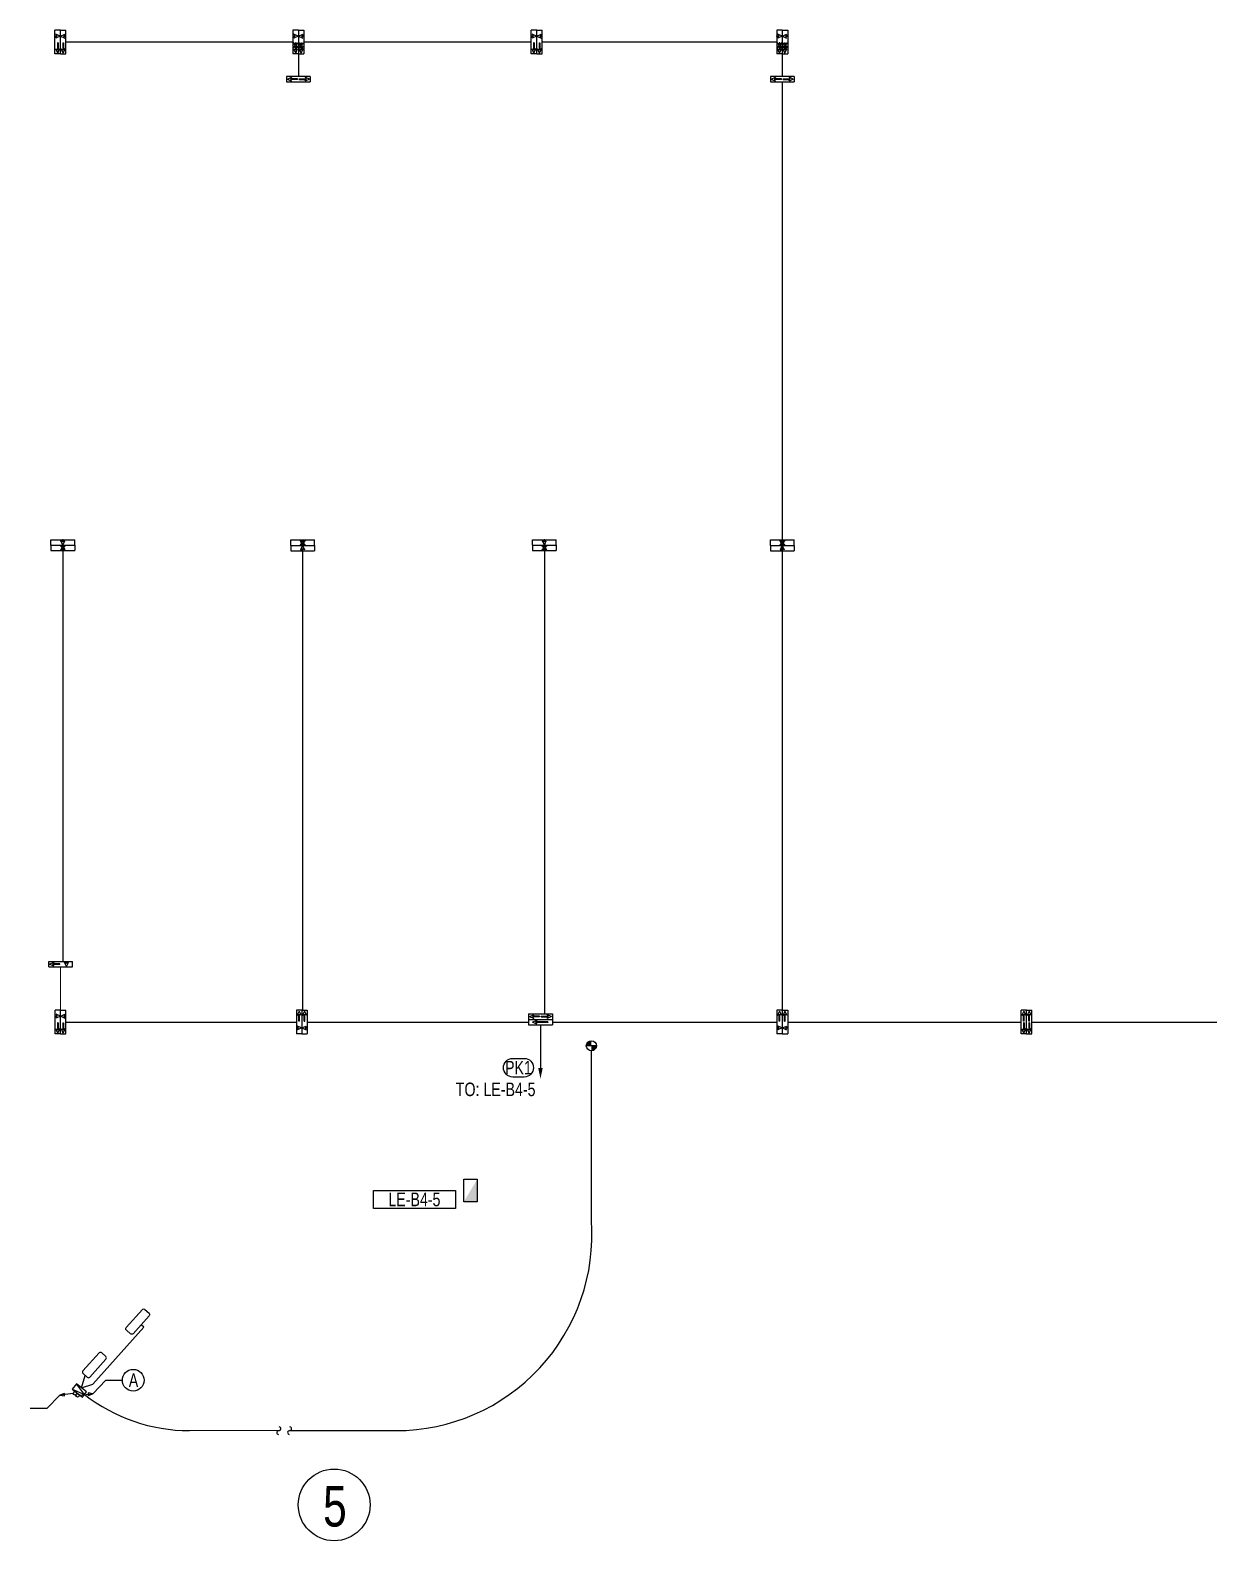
# Model space of a CAD drawing. Header units: millimetres. Extents: x 96173 to 417766, y 105242 to 242281.
# Drawn here: x 254309 to 332506, y 142039 to 242281 of the extents above; entities that cross this region are included whole.
import ezdxf
from ezdxf.enums import TextEntityAlignment as Align

# ---------------------------------------------------------------- set-up
doc = ezdxf.new("R2010")
doc.units = ezdxf.units.MM
doc.header["$LTSCALE"] = 300
doc.linetypes.add('CEN-1', pattern=[24, 20, -2, 0, -2])
for name, color, linetype in [('4', 4, 'Continuous'), ('e-con', 1, 'Continuous'), ('E-SYM', 2, 'Continuous'), ('E-TEXT', 6, 'Continuous'), ('e-text-box', 7, 'Continuous'), ('E-WIRE', 4, 'Continuous'), ('e-wire1s', 4, 'CEN-1'), ('parking-p', 7, 'Continuous')]:
    doc.layers.add(name, color=color, linetype=linetype)
doc.styles.add('돋움', font='')
doc.styles.get('돋움').set_extended_font_data('Dotum')

# ---------------------------------------------------------------- blocks, each defined once
blk = doc.blocks.new('100-94')
at = {"layer": 'e-con', "linetype": 'Continuous'}
blk.add_line((52, 54), (477, 479), dxfattribs=at)
at = {"layer": 'e-con'}
blk.add_lwpolyline([(477, 479), (292, 373), (365, 294)], close=True, dxfattribs=at)
at = {"layer": 'e-con', "linetype": 'Continuous'}
blk.add_circle((0, 0), 75, dxfattribs=at)
blk = doc.blocks.new('100-33')
at = {"layer": 'E-SYM'}
blk.add_lwpolyline([(-250, -150), (250, -150), (250, 150), (-250, 150)], close=True, dxfattribs=at)
blk.add_solid([(-250, -150), (250, -150), (250, 150), (250, -150)], dxfattribs=at)
blk = doc.blocks.new('A$C7EB97946')
at = {"layer": 'E-TEXT', "xscale": 3, "yscale": 3, "zscale": 3}
blk.add_blockref('100-33', (750, 450), dxfattribs=at)
blk = doc.blocks.new('ar')
at = {"layer": '4', "color": 4}
blk.add_lwpolyline([(0, 0, 150, 0, 0), (360, 0, 0, 0, 0)], format="xyseb", dxfattribs=at)

msp = doc.modelspace()

# ---------------------------------------------------------------- hatches: boundary and pattern name
at = {"layer": 'parking-p', "linetype": 'Continuous'}
h = msp.add_hatch(color=2, dxfattribs=at)
h.paths.add_polyline_path([(291877, 174890), (291541, 174890), (291541, 174554, 0.4142136)])
h.paths.add_polyline_path([(291541, 175226, 0.4142136), (291206, 174890), (291541, 174890)])

# ---------------------------------------------------------------- linework, layer by layer
at = {"color": 1}
msp.add_circle((274478, 144421), 2382, dxfattribs=at)
at = {"layer": 'E-SYM'}
for p, q in [((257910, 151752), (257379, 152459)), ((257101, 152108), (257910, 151752))]:
    msp.add_line(p, q, dxfattribs=at)
for points in [[(262204, 156977), (261131, 155783, -0.4142136), (260962, 155774), (260688, 156021, -0.4142136), (260679, 156190), (261752, 157383, -0.4142136), (261921, 157392), (262195, 157146, -0.4142136)], [(258882, 154502), (257808, 153308, 0.4142136), (257817, 153139), (258091, 152893, 0.4142136), (258260, 152902), (259334, 154095, 0.4142136), (259325, 154264), (259051, 154511, 0.4142136)]]:
    msp.add_lwpolyline(points, format="xyb", close=True, dxfattribs=at)
msp.add_lwpolyline([(257101, 152108), (257770, 151577), (258049, 151928), (257379, 152459)], close=True, dxfattribs=at)
at = {"layer": 'E-TEXT'}
msp.add_lwpolyline([(286326, 174051), (287084, 174051, -1), (287084, 172815), (286326, 172815, -1), (286326, 174051, -1)], format="xyb", dxfattribs=at)
at = {"layer": 'e-text-box'}
for p, q in [((258460, 151802), (259325, 152691)), ((259325, 152691), (260422, 152691)), ((256271, 151706), (255406, 150818)), ((255406, 150818), (254309, 150818))]:
    msp.add_line(p, q, dxfattribs=at)
msp.add_lwpolyline([(277076, 165294), (282525, 165294), (282525, 164091), (277076, 164091)], close=True, dxfattribs=at)
msp.add_circle((261142, 152691), 720, dxfattribs=at)
at = {"layer": 'E-WIRE'}
for p, q in [((271743, 241494), (256673, 241494)), ((271743, 241494), (256673, 241494)), ((287554, 241494), (272463, 241494)), ((287554, 241494), (272463, 241494)), ((303846, 241494), (288274, 241494)), ((303846, 241494), (288274, 241494)), ((304206, 238846), (304206, 177003)), ((304206, 238846), (304206, 177003)), ((256473, 207746), (256473, 180491)), ((272380, 207734), (272380, 177251)), ((288423, 207746), (288423, 177003)), ((256682, 176463), (271968, 176463)), ((256682, 176463), (271968, 176463)), ((272688, 176463), (287377, 176463)), ((272688, 176463), (287377, 176463)), ((288952, 176463), (303846, 176463)), ((288952, 176463), (303846, 176463)), ((304566, 176463), (320054, 176463)), ((304566, 176463), (320054, 176463)), ((320774, 176463), (335213, 176463)), ((320774, 176463), (335213, 176463)), ((288164, 176283), (288164, 173420)), ((291541, 163320), (291541, 174554)), ((261852, 156213), (261667, 156380)), ((258455, 152436), (261852, 156213)), ((257714, 152193), (257954, 153016)), ((257714, 152193), (258455, 152436)), ((271513, 149350), (278588, 149350))]:
    msp.add_line(p, q, dxfattribs=at)
at = {"layer": 'E-WIRE', "lineweight": 0}
for p, q in [((256322, 180131), (256322, 177251)), ((256322, 180131), (256322, 177251)), ((264869, 149350), (270800, 149350))]:
    msp.add_line(p, q, dxfattribs=at)
at = {"layer": 'E-WIRE', "ltscale": 0.5}
for points in [[(272103, 240706), (272103, 239206)], [(272103, 240706), (272103, 239206)], [(304206, 240706), (304206, 239206)], [(304206, 240706), (304206, 239206)]]:
    msp.add_lwpolyline(points, dxfattribs=at)
at = {"layer": 'E-WIRE'}
for centre, radius, start, end in [((278588, 162341), 12991, 270, 4.32131), ((264869, 160633), 11283, 231.91418, 270), ((270817, 149475), 126, 262.66382, 82.66382), ((271529, 149475), 126, 262.66382, 82.66382), ((270800, 149224), 126, 82.66382, 262.66382), ((271513, 149224), 126, 82.66382, 262.66382)]:
    msp.add_arc(centre, radius, start, end, dxfattribs=at)
at = {"layer": 'parking-p', "color": 2, "linetype": 'Continuous'}
for p, q in [((255953, 240706), (255953, 242281)), ((255953, 240706), (255953, 242281)), ((255953, 240706), (255953, 242281)), ((256313, 242281), (255953, 242281)), ((255953, 240706), (255953, 242281)), ((255953, 240706), (255953, 242281)), ((255953, 240706), (255953, 242281)), ((256313, 242281), (255953, 242281)), ((255962, 241865), (255962, 241910)), ((255962, 241910), (256097, 241910)), ((255962, 241865), (255962, 241910)), ((255962, 241910), (256097, 241910)), ((255962, 241865), (256097, 241865)), ((255962, 241865), (256097, 241865)), ((256301, 241888), (256019, 242016)), ((256019, 242016), (256097, 241910)), ((256301, 241888), (256019, 242016)), ((256019, 242016), (256097, 241910)), ((256301, 241888), (256019, 241759)), ((256301, 241888), (256019, 241759)), ((256019, 241759), (256097, 241865)), ((256019, 241759), (256097, 241865)), ((256313, 240706), (256313, 242281)), ((256313, 240706), (256313, 242281)), ((256313, 240706), (256313, 242281)), ((256313, 240706), (256313, 242281)), ((256313, 242281), (256673, 242281)), ((256313, 240706), (256313, 242281)), ((256313, 240706), (256313, 242281)), ((256313, 240706), (256313, 242281)), ((256313, 240706), (256313, 242281)), ((256313, 242281), (256673, 242281)), ((256324, 241888), (256606, 242016)), ((256324, 241888), (256606, 242016)), ((256324, 241888), (256606, 241759)), ((256324, 241888), (256606, 241759)), ((256606, 242016), (256528, 241910)), ((256606, 242016), (256528, 241910)), ((256663, 241910), (256528, 241910)), ((256663, 241910), (256528, 241910)), ((256606, 241759), (256528, 241865)), ((256663, 241865), (256528, 241865)), ((256606, 241759), (256528, 241865)), ((256663, 241865), (256528, 241865)), ((256663, 241865), (256663, 241910)), ((256663, 241865), (256663, 241910)), ((256673, 240706), (256673, 242281)), ((256673, 240706), (256673, 242281)), ((256673, 240706), (256673, 242281)), ((256673, 240706), (256673, 242281)), ((256673, 240706), (256673, 242281)), ((256673, 240706), (256673, 242281)), ((271743, 242281), (271743, 240706)), ((271743, 242281), (271743, 240706)), ((272103, 242281), (271743, 242281)), ((271743, 242281), (271743, 240706)), ((271743, 242281), (271743, 240706)), ((271743, 242281), (271743, 240706)), ((272103, 242281), (271743, 242281)), ((271743, 242281), (271743, 240706)), ((271753, 241865), (271753, 241910)), ((271753, 241910), (271888, 241910)), ((271753, 241865), (271753, 241910)), ((271753, 241910), (271888, 241910)), ((271753, 241865), (271888, 241865)), ((271753, 241865), (271888, 241865)), ((272091, 241888), (271810, 242016)), ((271810, 242016), (271888, 241910)), ((272091, 241888), (271810, 242016)), ((271810, 242016), (271888, 241910)), ((272091, 241888), (271810, 241759)), ((272091, 241888), (271810, 241759)), ((271810, 241759), (271888, 241865)), ((271810, 241759), (271888, 241865)), ((272103, 242281), (272103, 240706)), ((272103, 242281), (272103, 240706)), ((272103, 242281), (272103, 240706)), ((272103, 242281), (272463, 242281)), ((272103, 242281), (272103, 240706)), ((272103, 242281), (272103, 240706)), ((272103, 242281), (272103, 240706)), ((272103, 242281), (272103, 240706)), ((272103, 242281), (272463, 242281)), ((272103, 242281), (272103, 240706)), ((272115, 241888), (272396, 242016)), ((272115, 241888), (272396, 242016)), ((272115, 241888), (272396, 241759)), ((272115, 241888), (272396, 241759)), ((272396, 242016), (272318, 241910)), ((272396, 242016), (272318, 241910)), ((272453, 241910), (272318, 241910)), ((272453, 241910), (272318, 241910)), ((272396, 241759), (272318, 241865)), ((272453, 241865), (272318, 241865)), ((272396, 241759), (272318, 241865)), ((272453, 241865), (272318, 241865)), ((272453, 241865), (272453, 241910)), ((272453, 241865), (272453, 241910)), ((272463, 242281), (272463, 240706)), ((272463, 242281), (272463, 240706)), ((272463, 242281), (272463, 240706)), ((272463, 242281), (272463, 240706)), ((272463, 242281), (272463, 240706)), ((272463, 242281), (272463, 240706)), ((287554, 240706), (287554, 242281)), ((287554, 240706), (287554, 242281)), ((287554, 240706), (287554, 242281)), ((287914, 242281), (287554, 242281)), ((287554, 240706), (287554, 242281)), ((287554, 240706), (287554, 242281)), ((287554, 240706), (287554, 242281)), ((287914, 242281), (287554, 242281)), ((287564, 241865), (287564, 241910)), ((287564, 241910), (287699, 241910)), ((287564, 241865), (287564, 241910)), ((287564, 241910), (287699, 241910)), ((287564, 241865), (287699, 241865)), ((287564, 241865), (287699, 241865)), ((287903, 241888), (287621, 242016)), ((287621, 242016), (287699, 241910)), ((287903, 241888), (287621, 242016)), ((287621, 242016), (287699, 241910)), ((287903, 241888), (287621, 241759)), ((287903, 241888), (287621, 241759)), ((287621, 241759), (287699, 241865)), ((287621, 241759), (287699, 241865)), ((287914, 240706), (287914, 242281)), ((287914, 240706), (287914, 242281)), ((287914, 240706), (287914, 242281)), ((287914, 240706), (287914, 242281)), ((287914, 242281), (288274, 242281)), ((287914, 240706), (287914, 242281)), ((287914, 240706), (287914, 242281)), ((287914, 240706), (287914, 242281)), ((287914, 240706), (287914, 242281)), ((287914, 242281), (288274, 242281)), ((287926, 241888), (288208, 242016)), ((287926, 241888), (288208, 242016)), ((287926, 241888), (288208, 241759)), ((287926, 241888), (288208, 241759)), ((288208, 242016), (288130, 241910)), ((288208, 242016), (288130, 241910)), ((288265, 241910), (288130, 241910)), ((288265, 241910), (288130, 241910)), ((288208, 241759), (288130, 241865)), ((288265, 241865), (288130, 241865)), ((288208, 241759), (288130, 241865)), ((288265, 241865), (288130, 241865)), ((288265, 241865), (288265, 241910)), ((288265, 241865), (288265, 241910)), ((288274, 240706), (288274, 242281)), ((288274, 240706), (288274, 242281)), ((288274, 240706), (288274, 242281)), ((288274, 240706), (288274, 242281)), ((288274, 240706), (288274, 242281)), ((288274, 240706), (288274, 242281)), ((303846, 242281), (303846, 240706)), ((303846, 242281), (303846, 240706)), ((304206, 242281), (303846, 242281)), ((303846, 242281), (303846, 240706)), ((303846, 242281), (303846, 240706)), ((303846, 242281), (303846, 240706)), ((304206, 242281), (303846, 242281)), ((303846, 242281), (303846, 240706)), ((303856, 241865), (303856, 241910)), ((303856, 241910), (303991, 241910)), ((303856, 241865), (303856, 241910)), ((303856, 241910), (303991, 241910)), ((303856, 241865), (303991, 241865)), ((303856, 241865), (303991, 241865)), ((304194, 241888), (303913, 242016)), ((303913, 242016), (303991, 241910)), ((304194, 241888), (303913, 242016)), ((303913, 242016), (303991, 241910)), ((304194, 241888), (303913, 241759)), ((304194, 241888), (303913, 241759)), ((303913, 241759), (303991, 241865)), ((303913, 241759), (303991, 241865)), ((304206, 242281), (304206, 240706)), ((304206, 242281), (304206, 240706)), ((304206, 242281), (304206, 240706)), ((304206, 242281), (304566, 242281)), ((304206, 242281), (304206, 240706)), ((304206, 242281), (304206, 240706)), ((304206, 242281), (304206, 240706)), ((304206, 242281), (304206, 240706)), ((304206, 242281), (304566, 242281)), ((304206, 242281), (304206, 240706)), ((304218, 241888), (304499, 242016)), ((304218, 241888), (304499, 242016)), ((304218, 241888), (304499, 241759)), ((304218, 241888), (304499, 241759)), ((304499, 242016), (304421, 241910)), ((304499, 242016), (304421, 241910)), ((304556, 241910), (304421, 241910)), ((304556, 241910), (304421, 241910)), ((304499, 241759), (304421, 241865)), ((304556, 241865), (304421, 241865)), ((304499, 241759), (304421, 241865)), ((304556, 241865), (304421, 241865)), ((304556, 241865), (304556, 241910)), ((304556, 241865), (304556, 241910)), ((304566, 242281), (304566, 240706)), ((304566, 242281), (304566, 240706)), ((304566, 242281), (304566, 240706)), ((304566, 242281), (304566, 240706)), ((304566, 242281), (304566, 240706)), ((304566, 242281), (304566, 240706)), ((256313, 240706), (255953, 240706)), ((256313, 240706), (255953, 240706)), ((256133, 240763), (256004, 241044)), ((256004, 241044), (256110, 240966)), ((256133, 240763), (256004, 241044)), ((256004, 241044), (256110, 240966)), ((256155, 241438), (256110, 241438)), ((256110, 241438), (256110, 240966)), ((256155, 241438), (256110, 241438)), ((256110, 241438), (256110, 240966)), ((256133, 240763), (256261, 241044)), ((256133, 240763), (256261, 241044)), ((256155, 241438), (256155, 240966)), ((256155, 241438), (256155, 240966)), ((256261, 241044), (256155, 240966)), ((256261, 241044), (256155, 240966)), ((256313, 240706), (256673, 240706)), ((256313, 240706), (256673, 240706)), ((256493, 240763), (256364, 241044)), ((256364, 241044), (256470, 240966)), ((256493, 240763), (256364, 241044)), ((256364, 241044), (256470, 240966)), ((256470, 241438), (256515, 241438)), ((256470, 241438), (256470, 240966)), ((256470, 241438), (256515, 241438)), ((256470, 241438), (256470, 240966)), ((256493, 240763), (256621, 241044)), ((256493, 240763), (256621, 241044)), ((256515, 241438), (256515, 240966)), ((256515, 241438), (256515, 240966)), ((256621, 241044), (256515, 240966)), ((256621, 241044), (256515, 240966)), ((272103, 240706), (271743, 240706)), ((272103, 240706), (271743, 240706)), ((271923, 240763), (271794, 241044)), ((271794, 241044), (271900, 240966)), ((271923, 240763), (271794, 241044)), ((271794, 241044), (271900, 240966)), ((271945, 241438), (271900, 241438)), ((271900, 241438), (271900, 241343)), ((271945, 241438), (271900, 241438)), ((271900, 241438), (271900, 241343)), ((271900, 241234), (271900, 240966)), ((271900, 241234), (271900, 240966)), ((271923, 240763), (272052, 241044)), ((271923, 240763), (272052, 241044)), ((271945, 241438), (271945, 241343)), ((271945, 241438), (271945, 241343)), ((271945, 241234), (271945, 240966)), ((271945, 241234), (271945, 240966)), ((272052, 241044), (271945, 240966)), ((272052, 241044), (271945, 240966)), ((272103, 240706), (272463, 240706)), ((272103, 240706), (272463, 240706)), ((272283, 240763), (272154, 241044)), ((272154, 241044), (272260, 240966)), ((272283, 240763), (272154, 241044)), ((272154, 241044), (272260, 240966)), ((272260, 241438), (272305, 241438)), ((272260, 241438), (272260, 241343)), ((272260, 241438), (272305, 241438)), ((272260, 241438), (272260, 241343)), ((272260, 241234), (272260, 240966)), ((272260, 241234), (272260, 240966)), ((272283, 240763), (272412, 241044)), ((272283, 240763), (272412, 241044)), ((272305, 241438), (272305, 241343)), ((272305, 241438), (272305, 241343)), ((272305, 241234), (272305, 240966)), ((272305, 241234), (272305, 240966)), ((272412, 241044), (272305, 240966)), ((272412, 241044), (272305, 240966)), ((287914, 240706), (287554, 240706)), ((287914, 240706), (287554, 240706)), ((287734, 240763), (287606, 241044)), ((287606, 241044), (287712, 240966)), ((287734, 240763), (287606, 241044)), ((287606, 241044), (287712, 240966)), ((287757, 241438), (287712, 241438)), ((287712, 241438), (287712, 240966)), ((287757, 241438), (287712, 241438)), ((287712, 241438), (287712, 240966)), ((287734, 240763), (287863, 241044)), ((287734, 240763), (287863, 241044)), ((287757, 241438), (287757, 240966)), ((287757, 241438), (287757, 240966)), ((287863, 241044), (287757, 240966)), ((287863, 241044), (287757, 240966)), ((287914, 240706), (288274, 240706)), ((287914, 240706), (288274, 240706)), ((288094, 240763), (287966, 241044)), ((287966, 241044), (288072, 240966)), ((288094, 240763), (287966, 241044)), ((287966, 241044), (288072, 240966)), ((288072, 241438), (288117, 241438)), ((288072, 241438), (288072, 240966)), ((288072, 241438), (288117, 241438)), ((288072, 241438), (288072, 240966)), ((288094, 240763), (288223, 241044)), ((288094, 240763), (288223, 241044)), ((288117, 241438), (288117, 240966)), ((288117, 241438), (288117, 240966)), ((288223, 241044), (288117, 240966)), ((288223, 241044), (288117, 240966)), ((304206, 240706), (303846, 240706)), ((304206, 240706), (303846, 240706)), ((304026, 240763), (303897, 241044)), ((303897, 241044), (304003, 240966)), ((304026, 240763), (303897, 241044)), ((303897, 241044), (304003, 240966)), ((304048, 241438), (304003, 241438)), ((304003, 241438), (304003, 241343)), ((304048, 241438), (304003, 241438)), ((304003, 241438), (304003, 241343)), ((304003, 241234), (304003, 240966)), ((304003, 241234), (304003, 240966)), ((304026, 240763), (304155, 241044)), ((304026, 240763), (304155, 241044)), ((304048, 241438), (304048, 241343)), ((304048, 241438), (304048, 241343)), ((304048, 241234), (304048, 240966)), ((304048, 241234), (304048, 240966)), ((304155, 241044), (304048, 240966)), ((304155, 241044), (304048, 240966)), ((304206, 240706), (304566, 240706)), ((304206, 240706), (304566, 240706)), ((304386, 240763), (304257, 241044)), ((304257, 241044), (304363, 240966)), ((304386, 240763), (304257, 241044)), ((304257, 241044), (304363, 240966)), ((304363, 241438), (304408, 241438)), ((304363, 241438), (304363, 241343)), ((304363, 241438), (304408, 241438)), ((304363, 241438), (304363, 241343)), ((304363, 241234), (304363, 240966)), ((304363, 241234), (304363, 240966)), ((304386, 240763), (304515, 241044)), ((304386, 240763), (304515, 241044)), ((304408, 241438), (304408, 241343)), ((304408, 241438), (304408, 241343)), ((304408, 241234), (304408, 240966)), ((304408, 241234), (304408, 240966)), ((304515, 241044), (304408, 240966)), ((304515, 241044), (304408, 240966)), ((271315, 239206), (271315, 238846)), ((272890, 239206), (271315, 239206)), ((271315, 239206), (271315, 238846)), ((272890, 239206), (271315, 239206)), ((271315, 238846), (272890, 238846)), ((271315, 238846), (272890, 238846)), ((271372, 239026), (271653, 239155)), ((271372, 239026), (271653, 239155)), ((271372, 239026), (271653, 238898)), ((271372, 239026), (271653, 238898)), ((271653, 239155), (271575, 239049)), ((271653, 239155), (271575, 239049)), ((272047, 239049), (271575, 239049)), ((272047, 239049), (271575, 239049)), ((271653, 238898), (271575, 239004)), ((272047, 239004), (271575, 239004)), ((271653, 238898), (271575, 239004)), ((272047, 239004), (271575, 239004)), ((272047, 239004), (272047, 239049)), ((272047, 239004), (272047, 239049)), ((272159, 239004), (272159, 239049)), ((272159, 239049), (272631, 239049)), ((272159, 239004), (272159, 239049)), ((272159, 239049), (272631, 239049)), ((272159, 239004), (272631, 239004)), ((272159, 239004), (272631, 239004)), ((272834, 239026), (272553, 239155)), ((272553, 239155), (272631, 239049)), ((272834, 239026), (272553, 239155)), ((272553, 239155), (272631, 239049)), ((272834, 239026), (272553, 238898)), ((272834, 239026), (272553, 238898)), ((272553, 238898), (272631, 239004)), ((272553, 238898), (272631, 239004)), ((272890, 239206), (272890, 238846)), ((272890, 239206), (272890, 238846)), ((303418, 239206), (303418, 238846)), ((304993, 239206), (303418, 239206)), ((303418, 239206), (303418, 238846)), ((304993, 239206), (303418, 239206)), ((303418, 238846), (304993, 238846)), ((303418, 238846), (304993, 238846)), ((303475, 239026), (303756, 239155)), ((303475, 239026), (303756, 239155)), ((303475, 239026), (303756, 238898)), ((303475, 239026), (303756, 238898)), ((303756, 239155), (303678, 239049)), ((303756, 239155), (303678, 239049)), ((304150, 239049), (303678, 239049)), ((304150, 239049), (303678, 239049)), ((303756, 238898), (303678, 239004)), ((304150, 239004), (303678, 239004)), ((303756, 238898), (303678, 239004)), ((304150, 239004), (303678, 239004)), ((304150, 239004), (304150, 239049)), ((304150, 239004), (304150, 239049)), ((304262, 239004), (304262, 239049)), ((304262, 239049), (304734, 239049)), ((304262, 239004), (304262, 239049)), ((304262, 239049), (304734, 239049)), ((304262, 239004), (304734, 239004)), ((304262, 239004), (304734, 239004)), ((304937, 239026), (304656, 239155)), ((304656, 239155), (304734, 239049)), ((304937, 239026), (304656, 239155)), ((304656, 239155), (304734, 239049)), ((304937, 239026), (304656, 238898)), ((304937, 239026), (304656, 238898)), ((304656, 238898), (304734, 239004)), ((304656, 238898), (304734, 239004)), ((304993, 239206), (304993, 238846)), ((304993, 239206), (304993, 238846)), ((255686, 208466), (257261, 208466)), ((255686, 208466), (257261, 208466)), ((255686, 208106), (255686, 208466)), ((255686, 208466), (257261, 208466)), ((255686, 208106), (257261, 208106)), ((255686, 208106), (255686, 207746)), ((255686, 208106), (257261, 208106)), ((255686, 208106), (257261, 208106)), ((255686, 208106), (257261, 208106)), ((255686, 207746), (257261, 207746)), ((255686, 207746), (257261, 207746)), ((255686, 207746), (257261, 207746)), ((256473, 208118), (256344, 208400)), ((256344, 208400), (256451, 208321)), ((256473, 208094), (256344, 207813)), ((256344, 207813), (256451, 207891)), ((256496, 208456), (256451, 208456)), ((256451, 208456), (256451, 208321)), ((256451, 207756), (256451, 207891)), ((256496, 207756), (256451, 207756)), ((256473, 208118), (256602, 208400)), ((256473, 208094), (256602, 207813)), ((256496, 208456), (256496, 208321)), ((256602, 208400), (256496, 208321)), ((256602, 207813), (256496, 207891)), ((256496, 207756), (256496, 207891)), ((257261, 208106), (257261, 208466)), ((257261, 208106), (257261, 207746)), ((271593, 208454), (273168, 208454)), ((271593, 208454), (273168, 208454)), ((271593, 208094), (271593, 208454)), ((271593, 208454), (273168, 208454)), ((271593, 208094), (273168, 208094)), ((271593, 208094), (271593, 207734)), ((271593, 208094), (273168, 208094)), ((271593, 208094), (273168, 208094)), ((271593, 208094), (273168, 208094)), ((271593, 207734), (273168, 207734)), ((271593, 207734), (273168, 207734)), ((271593, 207734), (273168, 207734)), ((272380, 208106), (272252, 208388)), ((272252, 208388), (272358, 208310)), ((272380, 208083), (272252, 207801)), ((272252, 207801), (272358, 207879)), ((272403, 208445), (272358, 208445)), ((272358, 208445), (272358, 208310)), ((272358, 207744), (272358, 207879)), ((272403, 207744), (272358, 207744)), ((272380, 208106), (272509, 208388)), ((272380, 208083), (272509, 207801)), ((272403, 208445), (272403, 208310)), ((272509, 208388), (272403, 208310)), ((272509, 207801), (272403, 207879)), ((272403, 207744), (272403, 207879)), ((273168, 208094), (273168, 208454)), ((273168, 208094), (273168, 207734)), ((287635, 208466), (289210, 208466)), ((287635, 208466), (289210, 208466)), ((287635, 208106), (287635, 208466)), ((287635, 208466), (289210, 208466)), ((287635, 208106), (289210, 208106)), ((287635, 208106), (287635, 207746)), ((287635, 208106), (289210, 208106)), ((287635, 208106), (289210, 208106)), ((287635, 208106), (289210, 208106)), ((287635, 207746), (289210, 207746)), ((287635, 207746), (289210, 207746)), ((287635, 207746), (289210, 207746)), ((288423, 208118), (288294, 208400)), ((288294, 208400), (288400, 208321)), ((288423, 208094), (288294, 207813)), ((288294, 207813), (288400, 207891)), ((288445, 208456), (288400, 208456)), ((288400, 208456), (288400, 208321)), ((288400, 207756), (288400, 207891)), ((288445, 207756), (288400, 207756)), ((288423, 208118), (288552, 208400)), ((288423, 208094), (288552, 207813)), ((288445, 208456), (288445, 208321)), ((288552, 208400), (288445, 208321)), ((288552, 207813), (288445, 207891)), ((288445, 207756), (288445, 207891)), ((289210, 208106), (289210, 208466)), ((289210, 208106), (289210, 207746)), ((303418, 208454), (304993, 208454)), ((303418, 208454), (304993, 208454)), ((303418, 208094), (303418, 208454)), ((303418, 208454), (304993, 208454)), ((303418, 208094), (304993, 208094)), ((303418, 208094), (303418, 207734)), ((303418, 208094), (304993, 208094)), ((303418, 208094), (304993, 208094)), ((303418, 208094), (304993, 208094)), ((303418, 207734), (304993, 207734)), ((303418, 207734), (304993, 207734)), ((303418, 207734), (304993, 207734)), ((304206, 208106), (304077, 208388)), ((304077, 208388), (304183, 208310)), ((304206, 208083), (304077, 207801)), ((304077, 207801), (304183, 207879)), ((304228, 208445), (304183, 208445)), ((304183, 208445), (304183, 208310)), ((304183, 207744), (304183, 207879)), ((304228, 207744), (304183, 207744)), ((304206, 208106), (304335, 208388)), ((304206, 208083), (304335, 207801)), ((304228, 208445), (304228, 208310)), ((304335, 208388), (304228, 208310)), ((304335, 207801), (304228, 207879)), ((304228, 207744), (304228, 207879)), ((304993, 208094), (304993, 208454)), ((304993, 208094), (304993, 207734)), ((255535, 180131), (255535, 180491)), ((255535, 180491), (257110, 180491)), ((255535, 180131), (255535, 180491)), ((255535, 180491), (257110, 180491)), ((255591, 180311), (255873, 180440)), ((255591, 180311), (255873, 180440)), ((255873, 180440), (255794, 180334)), ((255873, 180440), (255794, 180334)), ((256694, 180482), (256739, 180482)), ((256694, 180482), (256694, 180346)), ((256694, 180482), (256739, 180482)), ((256694, 180482), (256694, 180346)), ((256739, 180482), (256739, 180346)), ((256739, 180482), (256739, 180346)), ((257110, 180131), (257110, 180491)), ((257110, 180131), (257110, 180491)), ((255535, 180131), (257110, 180131)), ((255535, 180131), (257110, 180131)), ((255591, 180311), (255873, 180183)), ((255591, 180311), (255873, 180183)), ((256267, 180334), (255794, 180334)), ((256267, 180334), (255794, 180334)), ((255873, 180183), (255794, 180289)), ((256267, 180289), (255794, 180289)), ((255873, 180183), (255794, 180289)), ((256267, 180289), (255794, 180289)), ((256267, 180289), (256267, 180334)), ((256267, 180289), (256267, 180334)), ((256716, 180143), (256587, 180425)), ((256587, 180425), (256694, 180346)), ((256716, 180143), (256587, 180425)), ((256587, 180425), (256694, 180346)), ((256716, 180143), (256845, 180425)), ((256716, 180143), (256845, 180425)), ((256845, 180425), (256739, 180346)), ((256845, 180425), (256739, 180346)), ((255962, 175676), (255962, 177251)), ((255962, 175676), (255962, 177251)), ((255962, 175676), (255962, 177251)), ((256322, 177251), (255962, 177251)), ((255962, 175676), (255962, 177251)), ((255962, 175676), (255962, 177251)), ((255962, 175676), (255962, 177251)), ((256322, 177251), (255962, 177251)), ((255972, 176835), (255972, 176880)), ((255972, 176880), (256107, 176880)), ((255972, 176835), (255972, 176880)), ((255972, 176880), (256107, 176880)), ((255972, 176835), (256107, 176835)), ((255972, 176835), (256107, 176835)), ((256311, 176857), (256029, 176986)), ((256029, 176986), (256107, 176880)), ((256311, 176857), (256029, 176986)), ((256029, 176986), (256107, 176880)), ((256311, 176857), (256029, 176728)), ((256311, 176857), (256029, 176728)), ((256029, 176728), (256107, 176835)), ((256029, 176728), (256107, 176835)), ((256322, 175676), (256322, 177251)), ((256322, 175676), (256322, 177251)), ((256322, 175676), (256322, 177251)), ((256322, 175676), (256322, 177251)), ((256322, 177251), (256682, 177251)), ((256322, 175676), (256322, 177251)), ((256322, 175676), (256322, 177251)), ((256322, 175676), (256322, 177251)), ((256322, 175676), (256322, 177251)), ((256322, 177251), (256682, 177251)), ((256334, 176857), (256616, 176986)), ((256334, 176857), (256616, 176986)), ((256334, 176857), (256616, 176728)), ((256334, 176857), (256616, 176728)), ((256616, 176986), (256537, 176880)), ((256616, 176986), (256537, 176880)), ((256672, 176880), (256537, 176880)), ((256672, 176880), (256537, 176880)), ((256616, 176728), (256537, 176835)), ((256672, 176835), (256537, 176835)), ((256616, 176728), (256537, 176835)), ((256672, 176835), (256537, 176835)), ((256672, 176835), (256672, 176880)), ((256672, 176835), (256672, 176880)), ((256682, 175676), (256682, 177251)), ((256682, 175676), (256682, 177251)), ((256682, 175676), (256682, 177251)), ((256682, 175676), (256682, 177251)), ((256682, 175676), (256682, 177251)), ((256682, 175676), (256682, 177251)), ((271968, 177251), (271968, 175676)), ((271968, 177251), (271968, 175676)), ((272328, 177251), (271968, 177251)), ((271968, 177251), (271968, 175676)), ((271968, 177251), (271968, 175676)), ((271968, 177251), (271968, 175676)), ((272328, 177251), (271968, 177251)), ((271968, 177251), (271968, 175676)), ((272148, 177195), (272019, 176913)), ((272148, 177195), (272019, 176913)), ((272019, 176913), (272125, 176991)), ((272019, 176913), (272125, 176991)), ((272125, 176519), (272125, 176991)), ((272125, 176519), (272125, 176991)), ((272170, 176519), (272125, 176519)), ((272170, 176519), (272125, 176519)), ((272148, 177195), (272276, 176913)), ((272148, 177195), (272276, 176913)), ((272276, 176913), (272170, 176991)), ((272170, 176519), (272170, 176991)), ((272276, 176913), (272170, 176991)), ((272170, 176519), (272170, 176991)), ((272328, 177251), (272328, 175676)), ((272328, 177251), (272328, 175676)), ((272328, 177251), (272328, 175676)), ((272328, 177251), (272688, 177251)), ((272328, 177251), (272328, 175676)), ((272328, 177251), (272328, 175676)), ((272328, 177251), (272328, 175676)), ((272328, 177251), (272328, 175676)), ((272328, 177251), (272688, 177251)), ((272328, 177251), (272328, 175676)), ((272508, 177195), (272379, 176913)), ((272508, 177195), (272379, 176913)), ((272379, 176913), (272485, 176991)), ((272379, 176913), (272485, 176991)), ((272485, 176519), (272485, 176991)), ((272485, 176519), (272485, 176991)), ((272485, 176519), (272530, 176519)), ((272485, 176519), (272530, 176519)), ((272508, 177195), (272636, 176913)), ((272508, 177195), (272636, 176913)), ((272636, 176913), (272530, 176991)), ((272530, 176519), (272530, 176991)), ((272636, 176913), (272530, 176991)), ((272530, 176519), (272530, 176991)), ((272688, 177251), (272688, 175676)), ((272688, 177251), (272688, 175676)), ((272688, 177251), (272688, 175676)), ((272688, 177251), (272688, 175676)), ((272688, 177251), (272688, 175676)), ((272688, 177251), (272688, 175676)), ((287377, 177003), (288952, 177003)), ((287377, 177003), (287377, 176643)), ((287377, 177003), (288952, 177003)), ((287377, 177003), (287377, 176643)), ((287377, 176643), (288952, 176643)), ((287377, 176643), (288952, 176643)), ((287377, 176643), (287377, 176283)), ((287377, 176643), (288952, 176643)), ((287377, 176643), (288952, 176643)), ((287377, 176643), (287377, 176283)), ((287433, 176823), (287715, 176952)), ((287433, 176823), (287715, 176952)), ((287433, 176823), (287715, 176695)), ((287433, 176823), (287715, 176695)), ((287633, 176463), (287915, 176592)), ((287633, 176463), (287915, 176592)), ((287633, 176463), (287915, 176335)), ((287633, 176463), (287915, 176335)), ((287715, 176952), (287636, 176846)), ((287715, 176952), (287636, 176846)), ((288109, 176846), (287636, 176846)), ((288109, 176846), (287636, 176846)), ((287715, 176695), (287636, 176801)), ((288109, 176801), (287636, 176801)), ((287715, 176695), (287636, 176801)), ((288109, 176801), (287636, 176801)), ((287915, 176592), (287836, 176486)), ((287915, 176592), (287836, 176486)), ((288661, 176486), (287836, 176486)), ((288661, 176486), (287836, 176486)), ((287915, 176335), (287836, 176441)), ((288661, 176441), (287836, 176441)), ((287915, 176335), (287836, 176441)), ((288661, 176441), (287836, 176441)), ((288109, 176801), (288109, 176846)), ((288109, 176801), (288109, 176846)), ((288220, 176801), (288220, 176846)), ((288220, 176846), (288692, 176846)), ((288220, 176801), (288220, 176846)), ((288220, 176846), (288692, 176846)), ((288220, 176801), (288692, 176801)), ((288220, 176801), (288692, 176801)), ((288896, 176823), (288614, 176952)), ((288614, 176952), (288692, 176846)), ((288896, 176823), (288614, 176952)), ((288614, 176952), (288692, 176846)), ((288896, 176823), (288614, 176695)), ((288896, 176823), (288614, 176695)), ((288614, 176695), (288692, 176801)), ((288614, 176695), (288692, 176801)), ((288661, 176486), (288661, 176441)), ((288661, 176486), (288661, 176441)), ((288952, 177003), (288952, 176643)), ((288952, 177003), (288952, 176643)), ((288952, 176643), (288952, 176283)), ((288952, 176643), (288952, 176283)), ((303846, 177251), (303846, 175676)), ((303846, 177251), (303846, 175676)), ((304206, 177251), (303846, 177251)), ((303846, 177251), (303846, 175676)), ((303846, 177251), (303846, 175676)), ((303846, 177251), (303846, 175676)), ((304206, 177251), (303846, 177251)), ((303846, 177251), (303846, 175676)), ((304026, 177195), (303897, 176913)), ((304026, 177195), (303897, 176913)), ((303897, 176913), (304003, 176991)), ((303897, 176913), (304003, 176991)), ((304003, 176519), (304003, 176991)), ((304003, 176519), (304003, 176991)), ((304048, 176519), (304003, 176519)), ((304048, 176519), (304003, 176519)), ((304026, 177195), (304155, 176913)), ((304026, 177195), (304155, 176913)), ((304155, 176913), (304048, 176991)), ((304048, 176519), (304048, 176991)), ((304155, 176913), (304048, 176991)), ((304048, 176519), (304048, 176991)), ((304206, 177251), (304206, 175676)), ((304206, 177251), (304206, 175676)), ((304206, 177251), (304206, 175676)), ((304206, 177251), (304566, 177251)), ((304206, 177251), (304206, 175676)), ((304206, 177251), (304206, 175676)), ((304206, 177251), (304206, 175676)), ((304206, 177251), (304206, 175676)), ((304206, 177251), (304566, 177251)), ((304206, 177251), (304206, 175676)), ((304386, 177195), (304257, 176913)), ((304386, 177195), (304257, 176913)), ((304257, 176913), (304363, 176991)), ((304257, 176913), (304363, 176991)), ((304363, 176519), (304363, 176991)), ((304363, 176519), (304363, 176991)), ((304363, 176519), (304408, 176519)), ((304363, 176519), (304408, 176519)), ((304386, 177195), (304515, 176913)), ((304386, 177195), (304515, 176913)), ((304515, 176913), (304408, 176991)), ((304408, 176519), (304408, 176991)), ((304515, 176913), (304408, 176991)), ((304408, 176519), (304408, 176991)), ((304566, 177251), (304566, 175676)), ((304566, 177251), (304566, 175676)), ((304566, 177251), (304566, 175676)), ((304566, 177251), (304566, 175676)), ((304566, 177251), (304566, 175676)), ((304566, 177251), (304566, 175676)), ((320054, 175676), (320054, 177251)), ((320054, 175676), (320054, 177251)), ((320054, 175676), (320054, 177251)), ((320414, 177251), (320054, 177251)), ((320054, 175676), (320054, 177251)), ((320054, 175676), (320054, 177251)), ((320054, 175676), (320054, 177251)), ((320414, 177251), (320054, 177251)), ((320234, 177195), (320105, 176913)), ((320234, 177195), (320105, 176913)), ((320105, 176913), (320212, 176991)), ((320105, 176913), (320212, 176991)), ((320212, 176519), (320212, 176991)), ((320212, 176519), (320212, 176991)), ((320257, 176519), (320212, 176519)), ((320257, 176519), (320212, 176519)), ((320234, 177195), (320363, 176913)), ((320234, 177195), (320363, 176913)), ((320363, 176913), (320257, 176991)), ((320257, 176519), (320257, 176991)), ((320363, 176913), (320257, 176991)), ((320257, 176519), (320257, 176991)), ((320414, 175676), (320414, 177251)), ((320414, 175676), (320414, 177251)), ((320414, 177251), (320774, 177251)), ((320414, 175676), (320414, 177251)), ((320414, 175676), (320414, 177251)), ((320414, 175676), (320414, 177251)), ((320414, 175676), (320414, 177251)), ((320414, 177251), (320774, 177251)), ((320414, 175676), (320414, 177251)), ((320414, 175676), (320414, 177251)), ((320594, 177195), (320465, 176913)), ((320594, 177195), (320465, 176913)), ((320465, 176913), (320572, 176991)), ((320465, 176913), (320572, 176991)), ((320572, 176519), (320572, 176991)), ((320572, 176519), (320572, 176991)), ((320617, 176519), (320572, 176519)), ((320617, 176519), (320572, 176519)), ((320594, 177195), (320723, 176913)), ((320594, 177195), (320723, 176913)), ((320723, 176913), (320617, 176991)), ((320617, 176519), (320617, 176991)), ((320723, 176913), (320617, 176991)), ((320617, 176519), (320617, 176991)), ((320774, 175676), (320774, 177251)), ((320774, 175676), (320774, 177251)), ((320774, 175676), (320774, 177251)), ((320774, 175676), (320774, 177251)), ((320774, 175676), (320774, 177251)), ((320774, 175676), (320774, 177251)), ((256322, 175676), (255962, 175676)), ((256322, 175676), (255962, 175676)), ((256142, 175732), (256014, 176014)), ((256014, 176014), (256120, 175935)), ((256142, 175732), (256014, 176014)), ((256014, 176014), (256120, 175935)), ((256165, 176408), (256120, 176408)), ((256120, 176408), (256120, 175935)), ((256165, 176408), (256120, 176408)), ((256120, 176408), (256120, 175935)), ((256142, 175732), (256271, 176014)), ((256142, 175732), (256271, 176014)), ((256165, 176408), (256165, 175935)), ((256165, 176408), (256165, 175935)), ((256271, 176014), (256165, 175935)), ((256271, 176014), (256165, 175935)), ((256322, 175676), (256682, 175676)), ((256322, 175676), (256682, 175676)), ((256502, 175732), (256374, 176014)), ((256374, 176014), (256480, 175935)), ((256502, 175732), (256374, 176014)), ((256374, 176014), (256480, 175935)), ((256480, 176408), (256525, 176408)), ((256480, 176408), (256480, 175935)), ((256480, 176408), (256525, 176408)), ((256480, 176408), (256480, 175935)), ((256502, 175732), (256631, 176014)), ((256502, 175732), (256631, 176014)), ((256525, 176408), (256525, 175935)), ((256525, 176408), (256525, 175935)), ((256631, 176014), (256525, 175935)), ((256631, 176014), (256525, 175935)), ((272328, 175676), (271968, 175676)), ((272328, 175676), (271968, 175676)), ((271977, 176092), (271977, 176047)), ((271977, 176092), (272112, 176092)), ((271977, 176092), (271977, 176047)), ((271977, 176092), (272112, 176092)), ((271977, 176047), (272112, 176047)), ((271977, 176047), (272112, 176047)), ((272316, 176070), (272034, 176198)), ((272034, 176198), (272112, 176092)), ((272316, 176070), (272034, 176198)), ((272034, 176198), (272112, 176092)), ((272316, 176070), (272034, 175941)), ((272316, 176070), (272034, 175941)), ((272034, 175941), (272112, 176047)), ((272034, 175941), (272112, 176047)), ((272328, 175676), (272688, 175676)), ((272328, 175676), (272688, 175676)), ((272339, 176070), (272621, 176198)), ((272339, 176070), (272621, 176198)), ((272339, 176070), (272621, 175941)), ((272339, 176070), (272621, 175941)), ((272621, 176198), (272543, 176092)), ((272621, 176198), (272543, 176092)), ((272678, 176092), (272543, 176092)), ((272678, 176092), (272543, 176092)), ((272621, 175941), (272543, 176047)), ((272678, 176047), (272543, 176047)), ((272621, 175941), (272543, 176047)), ((272678, 176047), (272543, 176047)), ((272678, 176092), (272678, 176047)), ((272678, 176092), (272678, 176047)), ((287377, 176283), (288952, 176283)), ((287377, 176283), (288952, 176283)), ((304206, 175676), (303846, 175676)), ((304206, 175676), (303846, 175676)), ((303856, 176092), (303856, 176047)), ((303856, 176092), (303991, 176092)), ((303856, 176092), (303856, 176047)), ((303856, 176092), (303991, 176092)), ((303856, 176047), (303991, 176047)), ((303856, 176047), (303991, 176047)), ((304194, 176070), (303913, 176198)), ((303913, 176198), (303991, 176092)), ((304194, 176070), (303913, 176198)), ((303913, 176198), (303991, 176092)), ((304194, 176070), (303913, 175941)), ((304194, 176070), (303913, 175941)), ((303913, 175941), (303991, 176047)), ((303913, 175941), (303991, 176047)), ((304206, 175676), (304566, 175676)), ((304206, 175676), (304566, 175676)), ((304218, 176070), (304499, 176198)), ((304218, 176070), (304499, 176198)), ((304218, 176070), (304499, 175941)), ((304218, 176070), (304499, 175941)), ((304499, 176198), (304421, 176092)), ((304499, 176198), (304421, 176092)), ((304556, 176092), (304421, 176092)), ((304556, 176092), (304421, 176092)), ((304499, 175941), (304421, 176047)), ((304556, 176047), (304421, 176047)), ((304499, 175941), (304421, 176047)), ((304556, 176047), (304421, 176047)), ((304556, 176092), (304556, 176047)), ((304556, 176092), (304556, 176047)), ((320414, 175676), (320054, 175676)), ((320414, 175676), (320054, 175676)), ((320234, 175732), (320105, 176014)), ((320105, 176014), (320212, 175935)), ((320234, 175732), (320105, 176014)), ((320105, 176014), (320212, 175935)), ((320257, 176408), (320212, 176408)), ((320212, 176408), (320212, 175935)), ((320257, 176408), (320212, 176408)), ((320212, 176408), (320212, 175935)), ((320234, 175732), (320363, 176014)), ((320234, 175732), (320363, 176014)), ((320257, 176408), (320257, 175935)), ((320257, 176408), (320257, 175935)), ((320363, 176014), (320257, 175935)), ((320363, 176014), (320257, 175935)), ((320414, 175676), (320774, 175676)), ((320414, 175676), (320774, 175676)), ((320594, 175732), (320465, 176014)), ((320465, 176014), (320572, 175935)), ((320594, 175732), (320465, 176014)), ((320465, 176014), (320572, 175935)), ((320617, 176408), (320572, 176408)), ((320572, 176408), (320572, 175935)), ((320617, 176408), (320572, 176408)), ((320572, 176408), (320572, 175935)), ((320594, 175732), (320723, 176014)), ((320594, 175732), (320723, 176014)), ((320617, 176408), (320617, 175935)), ((320617, 176408), (320617, 175935)), ((320723, 176014), (320617, 175935)), ((320723, 176014), (320617, 175935)), ((291877, 174890), (291206, 174890))]:
    msp.add_line(p, q, dxfattribs=at)
for points in [[(271789, 241454), (271757, 241422)], [(271789, 241454), (271757, 241422)], [(271757, 241422), (271891, 241288)], [(271757, 241422), (271891, 241288)], [(271757, 241154), (271891, 241288)], [(271757, 241154), (271891, 241288)], [(271757, 241154), (271789, 241122)], [(271757, 241154), (271789, 241122)], [(271789, 241454), (271923, 241320)], [(271789, 241454), (271923, 241320)], [(271789, 241122), (271923, 241256)], [(271789, 241122), (271923, 241256)], [(271923, 241320), (272057, 241454)], [(271923, 241320), (272057, 241454)], [(271923, 241256), (272057, 241122)], [(271923, 241256), (272057, 241122)], [(271955, 241288), (272089, 241422)], [(271955, 241288), (272089, 241422)], [(271955, 241288), (272089, 241154)], [(271955, 241288), (272089, 241154)], [(272089, 241422), (272057, 241454)], [(272089, 241422), (272057, 241454)], [(272057, 241122), (272089, 241154)], [(272057, 241122), (272089, 241154)], [(272117, 241422), (272149, 241454)], [(272117, 241422), (272149, 241454)], [(272251, 241288), (272117, 241422)], [(272251, 241288), (272117, 241422)], [(272251, 241288), (272117, 241154)], [(272251, 241288), (272117, 241154)], [(272149, 241122), (272117, 241154)], [(272149, 241122), (272117, 241154)], [(272283, 241320), (272149, 241454)], [(272283, 241320), (272149, 241454)], [(272283, 241256), (272149, 241122)], [(272283, 241256), (272149, 241122)], [(272417, 241454), (272283, 241320)], [(272417, 241454), (272283, 241320)], [(272417, 241122), (272283, 241256)], [(272417, 241122), (272283, 241256)], [(272449, 241422), (272315, 241288)], [(272449, 241422), (272315, 241288)], [(272449, 241154), (272315, 241288)], [(272449, 241154), (272315, 241288)], [(272417, 241454), (272449, 241422)], [(272417, 241454), (272449, 241422)], [(272449, 241154), (272417, 241122)], [(272449, 241154), (272417, 241122)], [(303892, 241454), (303860, 241422)], [(303892, 241454), (303860, 241422)], [(303860, 241422), (303994, 241288)], [(303860, 241422), (303994, 241288)], [(303860, 241154), (303994, 241288)], [(303860, 241154), (303994, 241288)], [(303860, 241154), (303892, 241122)], [(303860, 241154), (303892, 241122)], [(303892, 241454), (304026, 241320)], [(303892, 241454), (304026, 241320)], [(303892, 241122), (304026, 241256)], [(303892, 241122), (304026, 241256)], [(304026, 241320), (304160, 241454)], [(304026, 241320), (304160, 241454)], [(304026, 241256), (304160, 241122)], [(304026, 241256), (304160, 241122)], [(304058, 241288), (304192, 241422)], [(304058, 241288), (304192, 241422)], [(304058, 241288), (304192, 241154)], [(304058, 241288), (304192, 241154)], [(304192, 241422), (304160, 241454)], [(304192, 241422), (304160, 241454)], [(304160, 241122), (304192, 241154)], [(304160, 241122), (304192, 241154)], [(304220, 241422), (304252, 241454)], [(304220, 241422), (304252, 241454)], [(304354, 241288), (304220, 241422)], [(304354, 241288), (304220, 241422)], [(304354, 241288), (304220, 241154)], [(304354, 241288), (304220, 241154)], [(304252, 241122), (304220, 241154)], [(304252, 241122), (304220, 241154)], [(304386, 241320), (304252, 241454)], [(304386, 241320), (304252, 241454)], [(304386, 241256), (304252, 241122)], [(304386, 241256), (304252, 241122)], [(304520, 241454), (304386, 241320)], [(304520, 241454), (304386, 241320)], [(304520, 241122), (304386, 241256)], [(304520, 241122), (304386, 241256)], [(304552, 241422), (304418, 241288)], [(304552, 241422), (304418, 241288)], [(304552, 241154), (304418, 241288)], [(304552, 241154), (304418, 241288)], [(304520, 241454), (304552, 241422)], [(304520, 241454), (304552, 241422)], [(304552, 241154), (304520, 241122)], [(304552, 241154), (304520, 241122)], [(256339, 208092), (256308, 208060)], [(256442, 207926), (256308, 208060)], [(256308, 207792), (256442, 207926)], [(256308, 207792), (256339, 207760)], [(256474, 207958), (256339, 208092)], [(256339, 207760), (256474, 207894)], [(256474, 207958), (256608, 208092)], [(256608, 207760), (256474, 207894)], [(256505, 207926), (256639, 208060)], [(256639, 207792), (256505, 207926)], [(256639, 208060), (256608, 208092)], [(256608, 207760), (256639, 207792)], [(272215, 208409), (272247, 208440)], [(272215, 208409), (272349, 208274)], [(272349, 208274), (272215, 208140)], [(272247, 208109), (272215, 208140)], [(272247, 208440), (272381, 208306)], [(272381, 208243), (272247, 208109)], [(272515, 208440), (272381, 208306)], [(272381, 208243), (272515, 208109)], [(272547, 208409), (272412, 208274)], [(272412, 208274), (272547, 208140)], [(272515, 208440), (272547, 208409)], [(272547, 208140), (272515, 208109)], [(288289, 208092), (288257, 208060)], [(288392, 207926), (288257, 208060)], [(288257, 207792), (288392, 207926)], [(288257, 207792), (288289, 207760)], [(288423, 207958), (288289, 208092)], [(288289, 207760), (288423, 207894)], [(288423, 207958), (288557, 208092)], [(288557, 207760), (288423, 207894)], [(288455, 207926), (288589, 208060)], [(288589, 207792), (288455, 207926)], [(288589, 208060), (288557, 208092)], [(288557, 207760), (288589, 207792)], [(304040, 208409), (304072, 208440)], [(304040, 208409), (304174, 208274)], [(304174, 208274), (304040, 208140)], [(304072, 208109), (304040, 208140)], [(304072, 208440), (304206, 208306)], [(304206, 208243), (304072, 208109)], [(304340, 208440), (304206, 208306)], [(304206, 208243), (304340, 208109)], [(304372, 208409), (304238, 208274)], [(304238, 208274), (304372, 208140)], [(304340, 208440), (304372, 208409)], [(304372, 208140), (304340, 208109)]]:
    msp.add_lwpolyline(points, dxfattribs=at)
msp.add_circle((291541, 174890), 336, dxfattribs=at)

# ---------------------------------------------------------------- block references
at = {"layer": 'e-con', "xscale": 1.5, "yscale": 1.5, "zscale": 1.5}
for p, rotation in [((257277, 151824), 141.5686865846412), ((257454, 151684), 321.5686865846412)]:
    msp.add_blockref('100-94', p, dxfattribs=dict(at, rotation=rotation))
at = {"layer": 'E-SYM', "xscale": -1, "rotation": 90}
msp.add_blockref('A$C7EB97946', (283970, 166027), dxfattribs=at)
at = {"layer": 'e-wire1s', "xscale": 2, "yscale": 2, "zscale": 2, "rotation": 270}
msp.add_blockref('ar', (288164, 173420), dxfattribs=at)

# ---------------------------------------------------------------- texts
at = {"layer": 'E-TEXT', "style": '돋움', "width": 0.8}
for s, p in [('PK1', (286705, 173433)), ('TO: LE-B4-5', (285191, 171996)), ('LE-B4-5', (279801, 164692)), ('A', (261164, 152691))]:
    msp.add_text(s, height=900, dxfattribs=at).set_placement(p, align=Align.MIDDLE_CENTER)
at = {"layer": 'E-TEXT', "color": 1, "style": '돋움', "width": 0.8}
msp.add_text('5', height=2700, dxfattribs=at).set_placement((274526, 144336, 4600), align=Align.MIDDLE_CENTER)

doc.saveas('drawing.dxf')
